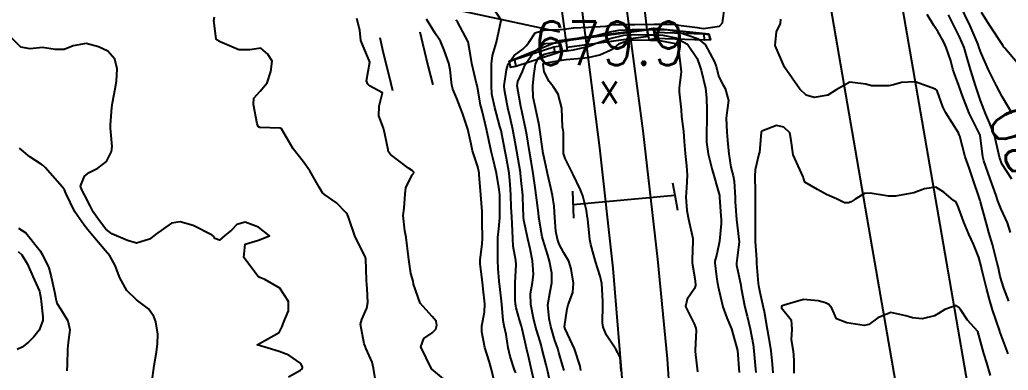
# Model space of a CAD drawing. Header units: metres. Extents: x 298520 to 308411, y 7433745 to 7450750.
# Drawn here: x 300845.5 to 300936.1, y 7447334.8 to 7447366.9 of the extents above; entities that cross this region are included whole.
import ezdxf
from ezdxf.enums import TextEntityAlignment as Align

# ---------------------------------------------------------------- set-up
doc = ezdxf.new("R2010")
doc.units = ezdxf.units.M
doc.header["$LTSCALE"] = 10
for name, pattern in [('CONTINUO', [0]), ('DASHED', [0.75, 0.5, -0.25]), ('TRACEJADO', [8.7, 8, -0.7])]:
    doc.linetypes.add(name, pattern=pattern)
for name, color, linetype in [('Cotas', 45, 'Continuous'), ('Curvas de Nivel 1m', 11, 'Continuous'), ('Curvas de Nivel 5m', 15, 'Continuous'), ('Linha Férrea', 251, 'TRACKS'), ('P.I.', 45, 'CONTINUO'), ('Pontos Cotados', 45, 'Continuous'), ('Pórtico', 62, 'Continuous'), ('TEXTO', 45, 'Continuous'), ('Vias Primárias', 230, 'Continuous'), ('Vias Secundárias', 230, 'DASHED')]:
    doc.layers.add(name, color=color, linetype=linetype)
doc.styles.add('Style-STANDARD', font='STANDARD.shx')
doc.linetypes.add('TRACKS', pattern='A,0.15,[130,ltypeshp.shx,S=0.25,R=0,X=0,Y=0],0.15', length=0.3)

# ---------------------------------------------------------------- blocks, each defined once
blk = doc.blocks.new('ELVTXT_41')
at = {"layer": 'Pontos Cotados', "linetype": 'Continuous', "style": 'Style-STANDARD'}
for s, height, p in [('679.9', 4, (0, 4)), ('x', 3, (0, 0))]:
    blk.add_text(s, height=height, dxfattribs=at).set_placement(p, align=Align.MIDDLE_CENTER)

msp = doc.modelspace()

# ---------------------------------------------------------------- linework, layer by layer
at = {"layer": 'Curvas de Nivel 1m', "flags": 128}
for points, elevation in [([(300894.135, 7447333.7), (300893.898, 7447334.841), (300893.774, 7447335.329), (300893.39, 7447336.849), (300893.307, 7447337.155), (300892.806, 7447338.855), (300892.607, 7447339.59), (300892.359, 7447340.86), (300892.349, 7447341.879), (300892.526, 7447342.859), (300892.612, 7447343.637), (300892.536, 7447344.859), (300892.317, 7447345.958), (300892.099, 7447346.863), (300891.748, 7447348.568), (300891.711, 7447348.867), (300891.648, 7447350.691), (300891.636, 7447350.868), (300891.493, 7447352.216), (300891.427, 7447352.871), (300891.417, 7447352.958), (300891.104, 7447354.874), (300891.013, 7447355.391), (300890.72, 7447356.878), (300890.466, 7447357.974), (300890.266, 7447358.883), (300889.951, 7447360.524), (300889.927, 7447360.887), (300890.141, 7447362.351), (300890.308, 7447362.883), (300890.839, 7447363.663), (300891.634, 7447364.257), (300891.96, 7447364.544), (300892.194, 7447364.864), (300892.778, 7447365.732), (300893.654, 7447366), (300894.829, 7447366.006), (300895.656, 7447366.101), (300896.284, 7447366.186), (300897.657, 7447366.253), (300899.244, 7447366.361), (300899.66, 7447366.45), (300899.935, 7447366.492), (300901.661, 7447366.515), (300901.891, 7447366.517), (300903.661, 7447366.52), (300905.499, 7447366.541), (300905.661, 7447366.51), (300905.904, 7447366.454), (300907.658, 7447366.232), (300908.202, 7447366.13), (300909.66, 7447366.341), (300909.942, 7447366.656), (300910.164, 7447368.175)], 676), ([(300936.327, 7447347.45), (300936.033, 7447348.341), (300935.86, 7447348.747), (300935.465, 7447349.586), (300935.163, 7447350.353), (300934.994, 7447350.839), (300934.444, 7447352.36), (300933.871, 7447354.013), (300933.792, 7447354.367), (300933.543, 7447356.37), (300932.531, 7447358.38), (300931.86, 7447360.116), (300931.779, 7447360.388), (300931.598, 7447360.919), (300931.19, 7447361.977), (300931.052, 7447362.398), (300930.842, 7447363.185), (300930.424, 7447364.408), (300930.181, 7447364.945), (300929.657, 7447365.87), (300929.304, 7447366.424), (300928.696, 7447367.406)], 678), ([(300936.433, 7447352.336), (300935.514, 7447353.733), (300935.309, 7447354.352), (300935.258, 7447354.62), (300934.851, 7447356.357), (300934.412, 7447357.503), (300934.043, 7447358.365), (300933.58, 7447359.533), (300933.293, 7447360.373), (300933.15, 7447360.821), (300932.657, 7447362.38), (300932.272, 7447363.745), (300932.066, 7447364.386), (300931.653, 7447365.362), (300931.307, 7447366.043), (300931.115, 7447366.398), (300930.64, 7447367.373)], 679), ([(300936.977, 7447362.975), (300935.788, 7447364.348), (300935.722, 7447364.428), (300935.645, 7447364.537), (300934.456, 7447366.362), (300933.675, 7447367.596)], 681), ([(300878.136, 7447333.891), (300877.962, 7447335.03), (300877.844, 7447335.587), (300877.301, 7447336.806), (300877.184, 7447337.041), (300877.097, 7447337.251), (300876.765, 7447339.046), (300876.905, 7447339.477), (300877.348, 7447340.509), (300877.426, 7447341.039), (300877.372, 7447342.332), (300877.308, 7447343.041), (300877.311, 7447343.113), (300877.248, 7447345.042), (300877.188, 7447345.26), (300876.287, 7447347.051), (300875.661, 7447348.847), (300875.581, 7447349.059), (300875.455, 7447349.257), (300874.564, 7447350.174), (300873.471, 7447350.931), (300873.29, 7447351.092), (300872.978, 7447351.597), (300872.119, 7447353.104), (300871.511, 7447353.956), (300870.605, 7447355.119), (300869.541, 7447356.954), (300869.417, 7447357.007), (300867.542, 7447357.064), (300867.4, 7447357.161), (300867.307, 7447357.401), (300866.958, 7447359.166), (300866.985, 7447359.76), (300867.585, 7447360.386), (300868.204, 7447361.151), (300868.565, 7447362.189), (300868.686, 7447363.144), (300868.276, 7447363.797), (300867.635, 7447364.332), (300866.624, 7447364.179), (300865.633, 7447364.189), (300863.919, 7447364.918), (300863.642, 7447365.073), (300863.578, 7447365.137), (300863.547, 7447365.201), (300863.328, 7447366.873), (300863.386, 7447367.204)], 671), ([(300884.364, 7447334.044), (300883.283, 7447334.97), (300882.305, 7447336.98), (300882.558, 7447337.734), (300883.322, 7447338.263), (300883.682, 7447338.611), (300883.768, 7447338.963), (300883.705, 7447339.333), (300883.341, 7447339.766), (300882.229, 7447340.981), (300881.638, 7447342.728), (300881.58, 7447342.988), (300881.39, 7447343.698), (300881.187, 7447344.992), (300881.172, 7447345.226), (300880.966, 7447346.995), (300880.818, 7447347.61), (300880.67, 7447348.998), (300880.775, 7447349.681), (300880.87, 7447350.996), (300880.929, 7447351.548), (300881.499, 7447352.721), (300881.626, 7447352.863), (300881.658, 7447352.988), (300881.504, 7447353.118), (300881.159, 7447353.34), (300879.519, 7447354.589), (300879.344, 7447354.836), (300879.293, 7447355.013), (300879.011, 7447356.491), (300878.866, 7447357.02), (300878.462, 7447358.124), (300878.475, 7447359.026), (300878.795, 7447360.232), (300877.591, 7447360.872), (300877.425, 7447361.042), (300877.305, 7447361.335), (300877.623, 7447363.04), (300876.813, 7447365.048), (300876.719, 7447365.983), (300876.437, 7447367.052)], 672), ([(300889.228, 7447332.936), (300888.766, 7447334.905), (300888.546, 7447335.652), (300888.171, 7447336.911), (300887.875, 7447338.365), (300887.889, 7447338.914), (300888.116, 7447340.141), (300888.145, 7447340.912), (300888.02, 7447342.267), (300887.937, 7447342.914), (300887.744, 7447344.572), (300887.747, 7447344.917), (300887.924, 7447346.408), (300887.943, 7447346.915), (300887.916, 7447348.445), (300887.926, 7447348.913), (300887.924, 7447349.38), (300887.806, 7447350.915), (300887.651, 7447352.768), (300887.629, 7447352.918), (300887.609, 7447353.024), (300887.508, 7447353.455), (300887.037, 7447354.925), (300886.901, 7447355.554), (300886.587, 7447356.93), (300886.115, 7447358.384), (300885.908, 7447358.937), (300885.581, 7447359.727), (300885.214, 7447360.57), (300885.13, 7447360.947), (300884.997, 7447362.339), (300884.871, 7447362.951), (300884.437, 7447364.152), (300884.087, 7447364.963), (300883.928, 7447365.249), (300883.65, 7447365.635), (300882.81, 7447366.979)], 673), ([(300890.994, 7447334.588), (300890.876, 7447334.876), (300890.495, 7447336.082), (300890.288, 7447336.885), (300890.112, 7447338.097), (300889.941, 7447338.891), (300889.847, 7447339.401), (300889.705, 7447340.895), (300889.491, 7447342.789), (300889.485, 7447342.898), (300889.484, 7447342.999), (300889.396, 7447344.167), (300889.342, 7447344.901), (300889.34, 7447344.964), (300889.336, 7447346.901), (300889.343, 7447346.982), (300889.436, 7447347.798), (300889.538, 7447348.802), (300889.544, 7447348.889), (300889.524, 7447350.838), (300889.522, 7447350.89), (300889.48, 7447351.384), (300889.238, 7447352.894), (300888.902, 7447354.284), (300888.745, 7447354.902), (300888.525, 7447355.897), (300888.312, 7447356.908), (300887.901, 7447358.582), (300887.813, 7447358.916), (300887.772, 7447359.114), (300887.586, 7447360.246), (300887.449, 7447360.921), (300887.404, 7447361.113), (300886.979, 7447362.926), (300886.858, 7447363.694), (300886.641, 7447364.93), (300885.661, 7447366.732), (300885.578, 7447366.857), (300885.532, 7447366.942)], 674), ([(300936.178, 7447341.155), (300935.698, 7447342.345), (300935.389, 7447343.419), (300935.185, 7447344.352), (300935.114, 7447344.645), (300934.658, 7447346.358), (300934.345, 7447347.456), (300934.1, 7447348.364), (300933.567, 7447350.274), (300933.54, 7447350.369), (300933.475, 7447350.567), (300932.865, 7447352.376), (300932.521, 7447353.367), (300932.18, 7447354.383), (300931.665, 7447356.266), (300931.627, 7447356.389), (300931.546, 7447356.572), (300930.386, 7447358.408), (300930.117, 7447358.95), (300929.617, 7447360.42), (300929.608, 7447360.435), (300929.593, 7447360.47), (300929.442, 7447360.574), (300927.601, 7447361.246), (300926.321, 7447361.18), (300925.598, 7447360.969), (300925.173, 7447360.899), (300923.597, 7447360.884), (300923.066, 7447361.028), (300921.6, 7447361.228), (300920.339, 7447360.529), (300919.588, 7447360.029), (300918.328, 7447359.81), (300917.588, 7447360.019), (300917.008, 7447360.566), (300915.613, 7447362.58), (300914.766, 7447364.593), (300914.896, 7447365.832), (300915.234, 7447366.586), (300915.272, 7447366.983)], 677), ([(300895.427, 7447334.819), (300895.288, 7447335.307), (300894.938, 7447336.464), (300894.833, 7447336.827), (300894.586, 7447337.559), (300894.206, 7447338.837), (300894.061, 7447339.56), (300893.944, 7447340.841), (300894.148, 7447342.062), (300894.305, 7447342.836), (300894.287, 7447343.732), (300894.097, 7447344.84), (300893.938, 7447345.372), (300893.472, 7447346.849), (300893.426, 7447347.053), (300893.116, 7447348.853), (300893.062, 7447349.249), (300892.852, 7447350.856), (300892.757, 7447351.584), (300892.575, 7447352.859), (300892.403, 7447353.972), (300892.257, 7447354.863), (300892, 7447356.403), (300891.91, 7447356.866), (300891.567, 7447358.455), (300891.476, 7447358.871), (300891.45, 7447358.995), (300891.133, 7447360.875), (300891.177, 7447361.294), (300891.606, 7447362.185), (300891.804, 7447362.675), (300891.878, 7447362.867), (300892.577, 7447363.912), (300893.641, 7447364.726), (300893.736, 7447364.754), (300894.66, 7447364.835), (300895.645, 7447364.996), (300897.106, 7447365.347), (300897.649, 7447365.409), (300898.363, 7447365.503), (300899.654, 7447365.838), (300900.428, 7447365.989), (300901.656, 7447366.045), (300902.36, 7447366.039), (300903.656, 7447366.041), (300904.964, 7447366.018), (300905.655, 7447365.884), (300906.856, 7447365.483), (300907.648, 7447365.208), (300908.347, 7447364.673), (300909.208, 7447363.075), (300909.341, 7447362.663), (300909.603, 7447361.716), (300909.953, 7447361.011), (300910.185, 7447360.651), (300910.484, 7447359.549), (300910.365, 7447358.648), (300910.284, 7447357.927), (300910.346, 7447356.648), (300910.429, 7447355.544), (300910.52, 7447354.645), (300910.711, 7447353.436), (300910.91, 7447352.639), (300911.002, 7447352.151), (300911.085, 7447350.636), (300911.103, 7447350.269), (300911.222, 7447348.633), (300911.426, 7447346.829), (300911.451, 7447346.63), (300911.453, 7447346.6), (300911.42, 7447346.342), (300911.21, 7447344.633), (300911.218, 7447344.45), (300911.393, 7447343.649), (300911.601, 7447342.628), (300911.653, 7447342.354), (300911.994, 7447340.624), (300912.192, 7447339.774), (300912.485, 7447338.618), (300912.746, 7447337.181), (300912.809, 7447336.615), (300912.964, 7447334.935), (300912.993, 7447334.613)], 677), ([(300896.967, 7447334.803), (300896.888, 7447335.203), (300896.364, 7447336.809), (300895.524, 7447338.624), (300895.463, 7447338.819), (300895.692, 7447340.474), (300895.79, 7447340.816), (300896.212, 7447341.97), (300896.283, 7447342.811), (300896.083, 7447344.126), (300895.854, 7447344.815), (300895.411, 7447345.591), (300894.967, 7447346.375), (300894.811, 7447346.829), (300894.679, 7447347.586), (300894.573, 7447348.833), (300894.505, 7447349.876), (300894.355, 7447350.837), (300894.193, 7447351.552), (300893.9, 7447352.844), (300893.826, 7447353.165), (300893.52, 7447354.579), (300893.474, 7447354.85), (300893.465, 7447354.909), (300893.202, 7447356.853), (300893.129, 7447357.275), (300892.798, 7447358.858), (300892.588, 7447359.855), (300892.543, 7447360.86), (300892.663, 7447361.799), (300892.787, 7447362.858), (300893.06, 7447363.417), (300893.627, 7447363.789), (300894.478, 7447363.989), (300895.632, 7447364.093), (300896.27, 7447364.177), (300897.638, 7447364.493), (300897.864, 7447364.572), (300898.371, 7447364.789), (300899.647, 7447365.225), (300900.892, 7447365.516), (300901.651, 7447365.574), (300902.83, 7447365.559), (300903.651, 7447365.559), (300904.459, 7447365.525), (300905.649, 7447365.276), (300906.725, 7447364.689), (300907.623, 7447363.374), (300907.867, 7447362.677), (300907.975, 7447362.31), (300908.372, 7447360.672), (300908.475, 7447359.78), (300908.493, 7447358.671), (300908.509, 7447357.72), (300908.483, 7447356.671), (300908.468, 7447355.736), (300908.61, 7447354.669), (300908.988, 7447353.178), (300909.133, 7447352.664), (300909.481, 7447351.487), (300909.652, 7447350.834), (300909.673, 7447350.657), (300909.782, 7447348.981), (300909.807, 7447348.655), (300909.822, 7447348.28), (300909.671, 7447346.656), (300909.411, 7447345.458), (300909.232, 7447344.835), (300909.222, 7447344.662), (300909.39, 7447343.4), (300909.491, 7447342.765), (300909.51, 7447342.658), (300909.553, 7447342.485), (300909.968, 7447340.651), (300910.335, 7447339.638), (300910.77, 7447338.638), (300911.303, 7447336.63), (300911.455, 7447334.628)], 678), ([(300900.661, 7447334.759), (300900.554, 7447336.02), (300900.161, 7447336.767), (300899.322, 7447338.033), (300899.007, 7447338.783), (300898.943, 7447339.178), (300898.969, 7447340.784), (300898.97, 7447341.173), (300898.868, 7447342.785), (300898.713, 7447343.463), (300898.288, 7447344.791), (300897.863, 7447346.351), (300897.779, 7447346.796), (300897.587, 7447348.662), (300897.573, 7447348.799), (300897.46, 7447349.458), (300897.135, 7447350.803), (300896.92, 7447351.364), (300896.211, 7447352.813), (300895.514, 7447354.218), (300895.382, 7447354.683), (300895.367, 7447354.822), (300895.352, 7447356.634), (300895.322, 7447356.823), (300895.271, 7447357.1), (300895.228, 7447358.825), (300894.874, 7447360.119), (300894.416, 7447360.838), (300894.043, 7447361.289), (300893.606, 7447362.18), (300893.513, 7447362.851), (300893.54, 7447362.925), (300893.615, 7447362.964), (300895.195, 7447363.251), (300895.62, 7447363.297), (300897.017, 7447363.411), (300897.623, 7447363.485), (300898.681, 7447363.73), (300899.633, 7447364.137), (300900.025, 7447364.378), (300900.503, 7447364.761), (300901.329, 7447365.07), (300901.646, 7447365.1), (300903.304, 7447365.075), (300903.646, 7447365.077), (300903.976, 7447365.054), (300905.644, 7447364.759), (300905.766, 7447364.699), (300905.887, 7447364.45), (300906.097, 7447362.695), (300906.148, 7447362.154), (300905.974, 7447360.696), (300905.959, 7447360.327), (300906.138, 7447358.694), (300906.189, 7447358.068), (300906.348, 7447356.692), (300906.438, 7447355.787), (300906.511, 7447354.69), (300906.646, 7447353.548), (300906.702, 7447352.688), (300906.623, 7447351.547), (300906.574, 7447350.689), (300906.679, 7447349.469), (300906.82, 7447348.686), (300907.209, 7447346.899), (300907.228, 7447346.682), (300907.146, 7447344.942), (300907.16, 7447344.682), (300907.389, 7447343.242), (300907.468, 7447342.679), (300907.466, 7447342.594), (300907.378, 7447342.321), (300906.71, 7447341.339), (300906.548, 7447340.688), (300907.337, 7447339.084), (300907.498, 7447338.678), (300907.52, 7447338.488), (300907.427, 7447336.679), (300907.434, 7447336.547), (300907.642, 7447334.676)], 679), ([(300936.118, 7447336.338), (300935.375, 7447338.306), (300935.358, 7447338.35), (300935.349, 7447338.366), (300935.333, 7447338.402), (300934.669, 7447340.357), (300934.395, 7447341.328), (300934.132, 7447342.362), (300933.703, 7447344.063), (300933.631, 7447344.368), (300933.411, 7447345.162), (300932.934, 7447346.375), (300932.516, 7447347.3), (300932.059, 7447348.384), (300931.469, 7447349.978), (300931.326, 7447350.247), (300931.111, 7447350.395), (300930.206, 7447351.135), (300929.485, 7447351.603), (300928.449, 7447351.465), (300927.479, 7447351.081), (300925.798, 7447350.787), (300925.476, 7447350.769), (300925.159, 7447350.79), (300923.479, 7447351.056), (300922.955, 7447351.019), (300922.102, 7447350.504), (300921.719, 7447350.259), (300921.469, 7447350.156), (300921.126, 7447350.172), (300920.369, 7447350.527), (300919.739, 7447350.8), (300919.477, 7447350.926), (300918.644, 7447351.385), (300917.488, 7447352.063), (300917.366, 7447352.436), (300917.334, 7447352.562), (300917.178, 7447352.883), (300916.409, 7447354.571), (300916.241, 7447355.868), (300916.099, 7447356.574), (300915.551, 7447357.09), (300914.893, 7447357.25), (300913.545, 7447356.727), (300913.485, 7447356.67), (300913.464, 7447356.611), (300913.314, 7447354.823), (300913.277, 7447354.612), (300912.931, 7447353.186), (300912.885, 7447352.616), (300912.924, 7447351.17), (300912.933, 7447350.615), (300912.943, 7447349.13), (300912.938, 7447348.615), (300912.916, 7447347.129), (300912.939, 7447346.615), (300913.037, 7447344.983), (300913.052, 7447344.614), (300913.199, 7447342.788), (300913.229, 7447342.611), (300913.367, 7447341.987), (300913.674, 7447340.607), (300913.754, 7447340.201), (300914.038, 7447338.603), (300914.189, 7447337.732), (300914.363, 7447336.599), (300914.495, 7447335.394), (300914.552, 7447334.597)], 676), ([(300857.661, 7447333.669), (300857.857, 7447335.271), (300858.068, 7447336.502), (300858.164, 7447337.267), (300858.194, 7447338.139), (300858.006, 7447339.27), (300857.82, 7447339.755), (300857.345, 7447340.454), (300856.254, 7447341.291), (300855.366, 7447342.14), (300854.73, 7447343.307), (300854.278, 7447344.427), (300853.811, 7447345.316), (300853.41, 7447345.779), (300852.079, 7447347.34), (300851.793, 7447347.701), (300851.441, 7447348.118), (300850.607, 7447349.358), (300849.779, 7447351.057), (300849.638, 7447351.368), (300849.477, 7447351.615), (300847.874, 7447353.394), (300847.694, 7447353.587), (300847.506, 7447353.713), (300846.477, 7447354.37), (300845.52, 7447355.165)], 669), ([(300845.437, 7447347.846), (300846.103, 7447347.413), (300847.408, 7447345.758), (300847.628, 7447345.397), (300848.204, 7447344.2), (300848.437, 7447343.384), (300848.727, 7447342.014), (300848.841, 7447341.378), (300848.949, 7447340.976), (300849.343, 7447340.36), (300849.948, 7447339.364), (300850.143, 7447338.543), (300849.991, 7447337.363), (300849.917, 7447336.751), (300849.881, 7447335.364), (300849.874, 7447334.767)], 669)]:
    msp.add_lwpolyline(points, dxfattribs=dict(at, elevation=elevation))
at = {"layer": 'Curvas de Nivel 5m', "flags": 128}
for points, elevation in [([(300892.808, 7447333.314), (300892.441, 7447334.858), (300892.19, 7447335.965), (300891.986, 7447336.863), (300891.58, 7447338.616), (300891.517, 7447338.868), (300891.339, 7447339.451), (300891.019, 7447340.544), (300890.963, 7447340.876), (300890.934, 7447341.302), (300890.933, 7447342.877), (300891.017, 7447344.493), (300890.992, 7447344.876), (300890.744, 7447346.208), (300890.711, 7447346.881), (300890.708, 7447347.603), (300890.619, 7447348.878), (300890.576, 7447349.764), (300890.551, 7447350.879), (300890.488, 7447351.88), (300890.375, 7447352.881), (300890.151, 7447354.249), (300890.033, 7447354.885), (300889.642, 7447356.789), (300889.619, 7447356.889), (300889.547, 7447357.157), (300889.071, 7447358.898), (300888.814, 7447360.13), (300888.758, 7447360.903), (300888.779, 7447362.077), (300888.769, 7447362.903), (300888.862, 7447363.663), (300889.215, 7447364.896), (300889.663, 7447366.89), (300888.367, 7447368.91)], 675), ([(300936.461, 7447358.337), (300935.585, 7447359.84), (300935.305, 7447360.353), (300935.003, 7447360.951), (300934.308, 7447362.363), (300933.636, 7447363.883), (300933.46, 7447364.372), (300933.35, 7447364.669), (300932.615, 7447366.38), (300931.682, 7447368.332)], 680), ([(300870.158, 7447334.237), (300871.28, 7447334.838), (300871.438, 7447334.952), (300871.448, 7447335.108), (300871.288, 7447335.466), (300870.208, 7447336.212), (300869.304, 7447336.559), (300867.313, 7447337.16), (300869.325, 7447338.298), (300869.603, 7447338.855), (300869.697, 7447339.126), (300870.186, 7447340.28), (300870.178, 7447341.122), (300869.371, 7447342.349), (300868.004, 7447343.151), (300867.549, 7447343.322), (300867.386, 7447343.434), (300866.092, 7447345.173), (300866.197, 7447346.39), (300867.419, 7447346.748), (300868.423, 7447347.145), (300867.434, 7447347.929), (300866.208, 7447348.406), (300865.438, 7447348.194), (300864.939, 7447347.677), (300864.351, 7447347.191), (300863.863, 7447346.751), (300863.42, 7447346.891), (300863.315, 7447347.095), (300863.19, 7447347.203), (300861.436, 7447348.079), (300860.24, 7447348.443), (300859.443, 7447348.298), (300857.974, 7447347.272), (300857.67, 7447347.036), (300857.426, 7447346.83), (300856.251, 7447346.461), (300855.424, 7447346.726), (300853.984, 7447347.314), (300853.437, 7447347.759), (300852.754, 7447348.638), (300852.272, 7447349.338), (300852.001, 7447349.884), (300851.469, 7447350.912), (300851.243, 7447351.352), (300851.122, 7447351.71), (300851.492, 7447352.605), (300851.908, 7447352.932), (300852.71, 7447353.332), (300853.509, 7447353.944), (300853.961, 7447354.873), (300854.009, 7447355.315), (300853.861, 7447356.995), (300853.852, 7447357.317), (300853.994, 7447358.888), (300854.057, 7447359.315), (300854.293, 7447360.605), (300854.427, 7447361.312), (300854.473, 7447362.449), (300854.254, 7447363.314), (300853.63, 7447364.066), (300852.772, 7447364.471), (300851.637, 7447364.777), (300850.435, 7447364.562), (300849.631, 7447364.204), (300848.787, 7447364.223), (300847.633, 7447364.403), (300846.509, 7447364.284), (300845.633, 7447364.423), (300844.632, 7447365.43)], 670), ([(300845.407, 7447345.711), (300845.741, 7447345.417), (300846.249, 7447344.557), (300846.739, 7447343.406), (300847.363, 7447342.072), (300847.491, 7447341.398), (300847.659, 7447339.718), (300847.663, 7447339.395), (300847.324, 7447338.52), (300846.829, 7447337.894), (300846.358, 7447337.41), (300845.771, 7447336.95), (300845.303, 7447336.731)], 670), ([(300934.497, 7447334.358), (300934.148, 7447335.508), (300933.877, 7447336.364), (300933.333, 7447338.37), (300932.389, 7447339.43), (300931.726, 7447340.394), (300931.57, 7447340.612), (300931.357, 7447340.758), (300930.318, 7447340.41), (300929.73, 7447340.035), (300929.347, 7447339.812), (300928.231, 7447339.544), (300927.345, 7447339.63), (300926.731, 7447339.833), (300925.349, 7447340.111), (300924.177, 7447339.65), (300923.338, 7447339.016), (300922.901, 7447338.931), (300921.339, 7447339.168), (300920.366, 7447339.547), (300919.945, 7447340.531), (300919.689, 7447340.868), (300919.358, 7447341.002), (300918.704, 7447341.202), (300917.361, 7447341.322), (300915.579, 7447340.81), (300915.354, 7447340.698), (300915.333, 7447340.61), (300915.336, 7447340.59), (300915.352, 7447340.536), (300916.226, 7447339.461), (300916.296, 7447338.576), (300916.241, 7447337.655), (300916.396, 7447336.574), (300916.486, 7447335.764), (300916.481, 7447334.572)], 675)]:
    msp.add_lwpolyline(points, dxfattribs=dict(at, elevation=elevation))
at = {"layer": 'Linha Férrea', "flags": 128}
for points in [[(298729.261, 7450749.95), (298734.809, 7450730.65), (298742.343, 7450703.451), (298750.119, 7450676.237), (298757.889, 7450649.199), (298765.189, 7450623.712), (298769.985, 7450606.424), (298776.494, 7450583.287), (298783.055, 7450560.248), (298788.164, 7450542.214), (298793.821, 7450521.584), (298798.125, 7450506.606), (298804.386, 7450484.418), (298809.295, 7450466.837), (298814.551, 7450448.858), (298819.559, 7450431.225), (298826.267, 7450408.649), (298831.926, 7450389.314), (298837.135, 7450370.779), (298842.092, 7450352.398), (298847.802, 7450331.823), (298852.149, 7450316.412), (298858.34, 7450294.769), (298862.969, 7450278.965), (298867.952, 7450260.088), (298870.924, 7450249.95), (298873.722, 7450238.982), (298878.355, 7450222.697), (298882.025, 7450210.358), (298885.603, 7450197.651), (298890.189, 7450181.049), (298894.637, 7450166.006), (298898.995, 7450149.812), (298904.361, 7450131.79), (298908.122, 7450117.709), (298911.93, 7450103.946), (298916.104, 7450089.039), (298920.554, 7450073.399), (298923.212, 7450064.319), (298926.468, 7450052.577), (298930.321, 7450038.956), (298934.723, 7450023.223), (298938.252, 7450011.622), (298941.509, 7449999.193), (298944.399, 7449989.651), (298947.701, 7449977.682), (298952.335, 7449961.49), (298956.967, 7449946.581), (298961.92, 7449929.017), (298965.909, 7449915.258), (298970.082, 7449900.905), (298973.936, 7449887.787), (298977.788, 7449874.853), (298981.549, 7449862.469), (298986.366, 7449847.197), (298989.852, 7449836.37), (298994.575, 7449822.337), (298999.437, 7449807.292), (299004.068, 7449794.269), (299008.7, 7449781.657), (299013.057, 7449770.328), (299018.285, 7449757.718), (299022.322, 7449748.037), (299026.817, 7449737.63), (299031.861, 7449726.852), (299036.814, 7449716.896), (299043.096, 7449705.205), (299047.821, 7449696.534), (299054.335, 7449685.572), (299060.664, 7449675.852), (299069.469, 7449663.104), (299077.541, 7449652.872), (299085.429, 7449643.336), (299089.832, 7449637.784), (299098.728, 7449628.561), (299107.993, 7449618.793), (299117.442, 7449610.031), (299127.077, 7449601.223), (299138.453, 7449591.782), (299150.409, 7449582.651), (299162.779, 7449573.982), (299174.004, 7449567.002), (299185.962, 7449560.295), (299199.698, 7449553.222), (299213.253, 7449547.024), (299227.033, 7449541.5), (299241.999, 7449536.525), (299258.424, 7449531.831), (299277.224, 7449527.814), (299295.935, 7449525.032), (299311.589, 7449523.57), (299326.876, 7449522.883), (299340.975, 7449522.747), (299353.572, 7449523.111), (299369.274, 7449524.069), (299382.826, 7449525.211), (299396.609, 7449526.717), (299414.178, 7449529.501), (299430.969, 7449532.603), (299440.142, 7449534.839), (299451.094, 7449537.487), (299469.666, 7449542.917), (299486.963, 7449547.755), (299510.376, 7449554.83), (299531.414, 7449561.037), (299544.903, 7449564.894), (299559.186, 7449569.068), (299590.197, 7449576.665), (299616.417, 7449582.259), (299645.03, 7449585.805), (299675.251, 7449587.635), (299705.522, 7449586.259), (299732.882, 7449582.825), (299762.581, 7449576.088), (299791.888, 7449566.944), (299816.217, 7449556.896), (299840.774, 7449544.781), (299859.676, 7449534.387), (299878.529, 7449521.308), (299897.376, 7449507.135), (299919.538, 7449486.991), (299927.658, 7449478.626), (299947.133, 7449456.962), (299961.499, 7449437.961), (299971.137, 7449424.784), (299981.869, 7449408.322), (299997.595, 7449383.682), (300016.228, 7449354.96), (300035.864, 7449324.687), (300055.136, 7449295.587), (300073.232, 7449268.397), (300085.868, 7449249.95), (300089.501, 7449244.778), (300101.211, 7449227.647), (300111.197, 7449214.14), (300124.752, 7449194.736), (300135.909, 7449179.759), (300148.296, 7449162.129), (300160.805, 7449144.566), (300173.129, 7449128.481), (300185.523, 7449112.088), (300198.402, 7449095.758), (300207.462, 7449083.98), (300220.094, 7449068.515), (300233.468, 7449051.744), (300246.778, 7449035.349), (300263.478, 7449015.076), (300277.526, 7448998.444), (300292.814, 7448981.501), (300306.688, 7448964.856), (300324.623, 7448944.393), (300340.398, 7448926.517), (300357.9, 7448907.843), (300372.755, 7448891.817), (300392.041, 7448871.054), (300410.717, 7448852.066), (300427.475, 7448834.137), (300439.245, 7448822.858), (300454.898, 7448806.525), (300473.448, 7448788.164), (300493.111, 7448768.808), (300511.705, 7448749.95), (300518.198, 7448743.612), (300525.672, 7448735.984), (300530.889, 7448730.361), (300538.141, 7448723.284), (300543.771, 7448717.624), (300548.924, 7448711.903), (300554.778, 7448706.093), (300562.444, 7448698.573), (300570.483, 7448690.198), (300580.06, 7448680.508), (300590.013, 7448670.628), (300599.102, 7448661.391), (300608.565, 7448651.702), (300616.68, 7448643.32), (300625.581, 7448633.859), (300633.62, 7448625.859), (300641.21, 7448617.858), (300649.582, 7448609.897), (300659.386, 7448599.72), (300667.387, 7448591.231), (300676.098, 7448582.784), (300683.871, 7448574.669), (300691.725, 7448567.153), (300703.33, 7448554.876), (300711.744, 7448546.351), (300718.093, 7448539.767), (300726.506, 7448530.983), (300733.153, 7448523.695), (300741.152, 7448514.418), (300747.426, 7448507.242), (300750.054, 7448504.018), (300758.169, 7448493.99), (300764.854, 7448485.238), (300772.251, 7448475.55), (300781.114, 7448462.855), (300788.178, 7448452.147), (300795.99, 7448439.115), (300802.712, 7448427.661), (300809.137, 7448414.665), (300814.959, 7448402.42), (300819.763, 7448391.601), (300824.722, 7448378.533), (300829.079, 7448366.59), (300833.249, 7448353.858), (300836.592, 7448342.438), (300839.822, 7448330.572), (300842.678, 7448317.912), (300845.758, 7448304.202), (300848.387, 7448291.169), (300849.927, 7448279.903), (300851.843, 7448266.756), (300852.632, 7448254.174), (300852.974, 7448249.95), (300853.718, 7448237.64), (300853.896, 7448226.066), (300854.164, 7448215.145), (300853.836, 7448203.832), (300853.598, 7448192.905), (300852.795, 7448182.25), (300851.991, 7448170.79), (300850.801, 7448159.302), (300849.223, 7448146.768), (300848.151, 7448135.486), (300846.96, 7448124.114), (300845.442, 7448113.546), (300844.222, 7448102.204), (300842.288, 7448090.385), (300840.978, 7448078.33), (300839.608, 7448068.386), (300838.209, 7448056.39), (300836.541, 7448045.166), (300835.023, 7448032.665), (300833.535, 7448020.341), (300832.284, 7448009.205), (300831.094, 7447998.637), (300829.874, 7447985.926), (300828.432, 7447973.713), (300826.546, 7447955.639), (300825.162, 7447943.391), (300824.986, 7447942.247), (300823.836, 7447930.96), (300822.657, 7447919.829), (300821.593, 7447909.075), (300820.243, 7447895.408), (300819.533, 7447885.934), (300818.679, 7447872.07), (300818.298, 7447858.799), (300817.927, 7447851.916), (300817.786, 7447841.862), (300817.933, 7447833.489), (300818.516, 7447815.843), (300820.361, 7447795.876), (300822.449, 7447776.733), (300825.922, 7447758.996), (300827.722, 7447750.217), (300828.687, 7447743.229), (300830.467, 7447731.539), (300833.751, 7447711.152), (300838.977, 7447681.969), (300842.161, 7447664.851), (300846.249, 7447643.566), (300856.898, 7447587.933), (300861.3, 7447564.706), (300863.731, 7447552.015), (300867.081, 7447534.8), (300870.251, 7447518.153), (300879.139, 7447471.406), (300882.717, 7447452.426), (300886.196, 7447433.436), (300890.621, 7447408.952), (300893.065, 7447393.996), (300894.895, 7447382.534), (300896.018, 7447374.923), (300897.056, 7447367.88), (300898.671, 7447355.202), (300899.884, 7447344.173), (300901.155, 7447328.57), (300902.425, 7447306.17), (300902.632, 7447290.927), (300902.643, 7447274.906), (300901.209, 7447249.806), (300899.894, 7447235.454), (300897.424, 7447214.973), (300896.24, 7447207.108, -0.017609), (300893.245, 7447191.067), (300890.79, 7447180.008), (300886.347, 7447162.337), (300883.122, 7447151.267), (300877.521, 7447133.871), (300873.858, 7447123.752), (300865.532, 7447103.056), (300859.822, 7447090.388), (300850.503, 7447071.406), (300846.315, 7447063.106), (300836.805, 7447045.834), (300827.664, 7447031.197), (300815.395, 7447013.014), (300803.069, 7446996.228), (300792.968, 7446983.245), (300781.446, 7446969.292), (300759.63, 7446945.435), (300748.36, 7446933.669), (300737.301, 7446922.447), (300720.178, 7446905.644), (300707.821, 7446893.561), (300697.057, 7446883.028), (300686.376, 7446872.224), (300676.506, 7446862.329), (300660.145, 7446845.845), (300651.989, 7446837.638), (300637.917, 7446823.835), (300624.102, 7446810.419), (300614.955, 7446801.573), (300610.107, 7446796.538), (300599.124, 7446785.64, 0.017844), (300588.776, 7446774.611), (300582.973, 7446768.596), (300572.807, 7446757.15), (300570.635, 7446754.423, -0.018804), (300566.868, 7446749.902, -0.021463), (300565.197, 7446747.771, 0.014089), (300560.744, 7446742.236), (300556.818, 7446737.065), (300549.018, 7446726.402), (300544.903, 7446720.152), (300542.989, 7446717.435), (300540.702, 7446714.014), (300534.516, 7446704.131), (300528.813, 7446694.775), (300525.37, 7446688.688), (300519.775, 7446678.443, 0.017217), (300513.559, 7446666.068), (300510.115, 7446659.471), (300505.35, 7446648.44), (300501.39, 7446638.953, 0.017957), (300498.447, 7446631.125), (300492.383, 7446614.647), (300488.086, 7446600.958), (300484.889, 7446590.082), (300482.448, 7446580.533), (300479.028, 7446566.174), (300474.999, 7446546.195), (300472.245, 7446530.076), (300469.723, 7446510.133), (300467.649, 7446494.09), (300465.343, 7446472.628), (300462.509, 7446448.283), (300460.589, 7446427.75), (300458.173, 7446403.459), (300455.716, 7446377.743), (300453.679, 7446357.578), (300451.179, 7446331.957), (300448.408, 7446302.907), (300446.096, 7446278.461), (300443.948, 7446255.986), (300443.327, 7446249.95), (300441.921, 7446236.026), (300439.714, 7446214.959), (300437.145, 7446189.663), (300434.772, 7446164.489), (300432.986, 7446145.942), (300427.675, 7446092.019), (300425.457, 7446069.071), (300422.052, 7446034.05), (300420.454, 7446017.74), (300416.946, 7445981.751), (300414.159, 7445952.95), (300410.686, 7445916.311), (300408.437, 7445891.812), (300405.718, 7445868.171), (300403.766, 7445842.739), (300401.654, 7445818.651), (300400.337, 7445806.143), (300399.876, 7445801.282), (300399.266, 7445794.558)], [(298905.363, 7450145.031), (298910.207, 7450124.873), (298915.002, 7450108.012), (298921.739, 7450085.266), (298926.98, 7450064.83), (298931.003, 7450051.742), (298934.224, 7450039.953), (298937.65, 7450027.983), (298940.458, 7450017.786), (298943.206, 7450008.624), (298945.866, 7449998.811), (298948.85, 7449988.084), (298952.218, 7449977.183), (298954.849, 7449967.637), (298957.892, 7449956.733), (298961.763, 7449943.848), (298964.896, 7449932.558), (298968.973, 7449920.293), (298972.372, 7449908.382), (298975.8, 7449896.208), (298979.287, 7449884.682), (298982.035, 7449875.079), (298985.463, 7449863.464), (298988.891, 7449853.475), (298994.252, 7449836.792), (298999.642, 7449820.007), (299004.122, 7449806.223), (299009.577, 7449791.55), (299017.072, 7449771.922), (299023.852, 7449755.78), (299031.351, 7449735.099), (299042.615, 7449714.768), (299049.157, 7449702.257), (299057.947, 7449687.795), (299067.128, 7449674.025), (299074.388, 7449663.764), (299083.266, 7449652.271), (299093.226, 7449640.21), (299104.865, 7449628.3), (299116.059, 7449616.929), (299127.188, 7449606.965), (299134.846, 7449600.398), (299146.061, 7449590.999), (299159.8, 7449581.134), (299172.881, 7449572.672), (299188.754, 7449563.553), (299203.487, 7449555.781), (299219.692, 7449548.782), (299229.285, 7449544.979), (299249.695, 7449538.196), (299264.418, 7449534.22), (299286.841, 7449530.183), (299305.276, 7449527.832), (299319.472, 7449527.113), (299340.209, 7449526.73), (299362.575, 7449527.496), (299380.335, 7449528.889), (299402.027, 7449531.43), (299418.393, 7449534.55), (299439.271, 7449538.773), (299455.546, 7449542.61), (299468.219, 7449546.447), (299486.071, 7449551.679), (299502.678, 7449556.429), (299521.873, 7449562.476), (299544.903, 7449569.511), (299558.765, 7449572.874), (299572.65, 7449576.475), (299589.389, 7449580.647), (299603.615, 7449583.903), (299623.713, 7449587.445), (299640.449, 7449589.67), (299657.813, 7449590.983), (299675.925, 7449591.554), (299694.255, 7449591.042), (299708.541, 7449590.126), (299722.182, 7449588.244), (299738.919, 7449585.56), (299759.653, 7449580.821), (299775.25, 7449576.474), (299786.436, 7449572.94), (299797.015, 7449569.282), (299807.003, 7449565.52), (299816.424, 7449561.561), (299823.596, 7449557.979), (299834.148, 7449553.022), (299842.943, 7449548.641), (299850.946, 7449544.045), (299857.58, 7449540.07), (299867.592, 7449534.039), (299879.685, 7449526.144), (299888.765, 7449519.647), (299901.686, 7449509.708), (299911.305, 7449500.703), (299920.635, 7449492.515), (299928.708, 7449484.626), (299935.814, 7449476.733), (299943.925, 7449467.258), (299951.104, 7449459.003), (299957.671, 7449450.784), (299963.484, 7449442.67), (299970.77, 7449432.303), (299976.475, 7449423.904), (299982.432, 7449414.862), (299988.891, 7449404.85), (299995.852, 7449394.443), (300002.312, 7449383.928), (300010.887, 7449370.223), (300018.781, 7449358.239), (300026.569, 7449345.892), (300033.388, 7449335.88), (300041.176, 7449324.037), (300049.358, 7449311.838), (300057.288, 7449299.745), (300065.47, 7449287.364), (300073.508, 7449275.701), (300081.011, 7449264.541), (300090.196, 7449251.298), (300091.164, 7449249.95), (300100.525, 7449236.167), (300109.403, 7449223.951), (300117.162, 7449213.187), (300127.336, 7449198.457), (300139.6, 7449181.446), (300149.952, 7449166.72), (300159.813, 7449153.466), (300168.75, 7449141.382), (300179.779, 7449126.346), (300190.932, 7449112.414), (300203.876, 7449095.222), (300217.308, 7449078.587), (300230.374, 7449062.005), (300242.887, 7449046.162), (300256.877, 7449029.774), (300272.777, 7449010.921), (300288.309, 7448992.868), (300306.303, 7448971.97), (300322.512, 7448953.54), (300337.055, 7448937.024), (300349.196, 7448923.521), (300363.433, 7448907.803), (300372.178, 7448898.27), (300387.649, 7448881.624), (300402.322, 7448866.086), (300417.298, 7448851.105), (300428.763, 7448838.962), (300440.716, 7448827.379), (300454.398, 7448813.148), (300467.461, 7448800.639), (300481.638, 7448785.533), (300502.227, 7448765.254), (300514.06, 7448753.852), (300517.826, 7448749.95), (300528.275, 7448738.976), (300540.783, 7448726.333), (300551.364, 7448715.261), (300568.358, 7448698.083), (300580.431, 7448686.447), (300591.073, 7448675.242), (300605.822, 7448659.996), (300619.827, 7448645.871), (300631.531, 7448633.85), (300641.93, 7448623.388), (300651.196, 7448614.132), (300663.21, 7448601.736), (300675.654, 7448588.967), (300686.366, 7448579.136), (300697.132, 7448567.001), (300714.307, 7448549.82), (300728.065, 7448535.254), (300742.189, 7448519.954), (300754.02, 7448506), (300763.608, 7448493.67), (300772.134, 7448482.969), (300781.594, 7448469.905), (300789.873, 7448457.453), (300798.087, 7448444.138), (300806.367, 7448430.378), (300809.353, 7448423.731), (300815.826, 7448410.715), (300822.176, 7448396.83), (300827.777, 7448382.459), (300832.26, 7448369.325), (300838.297, 7448352.647), (300842.655, 7448335.903), (300846.951, 7448318.72), (300850.061, 7448305.153), (300853.485, 7448286.05), (300855.912, 7448269.922), (300857.341, 7448249.95), (300858.33, 7448231.606), (300857.942, 7448206.205), (300856.925, 7448178.368), (300854.333, 7448156.855), (300851.333, 7448129.708), (300849.095, 7448108.502), (300845.739, 7448085.317), (300843.044, 7448064.17), (300840.396, 7448043.097), (300838.567, 7448030.951), (300837.041, 7448016.016), (300835.11, 7447994.958), (300832.975, 7447975.28), (300830.738, 7447953.623), (300829.108, 7447937.188), (300828.366, 7447933.435), (300827.045, 7447924.743), (300825.629, 7447910.191), (300824.268, 7447895.589), (300822.966, 7447881.617), (300821.953, 7447863.074), (300821.73, 7447846.352), (300821.738, 7447838.346), (300822.298, 7447822.796), (300823.264, 7447806.625), (300824.128, 7447792.391), (300826.211, 7447777.691), (300829.715, 7447760.435), (300831.501, 7447751.07), (300833.495, 7447738.255), (300836.415, 7447720.056), (300862.711, 7447579.549), (300879.787, 7447489.912), (300882.904, 7447473.371), (300886.736, 7447453.399), (300891.84, 7447425.61), (300894.824, 7447408.419), (300897.501, 7447392.308), (300900.259, 7447374.699), (300902.627, 7447356.768), (300903.989, 7447344.999), (300904.86, 7447335.88), (300905.847, 7447322.28), (300906.291, 7447313.022), (300906.573, 7447308.418), (300906.759, 7447298.893), (300906.88, 7447292.725, -0.006984), (300906.844, 7447284.829), (300906.695, 7447276.838), (300906.36, 7447267.883), (300905.744, 7447256.667), (300905.23, 7447249.95), (300904.292, 7447239.525), (300903.012, 7447227.25), (300901.034, 7447212.309), (300899.543, 7447202.921, -0.011988), (300897.909, 7447194.02), (300894.997, 7447180.769), (300891.356, 7447165.387), (300887.457, 7447151.115), (300883.301, 7447137.652), (300876.75, 7447119.219), (300874.099, 7447111.988), (300871.749, 7447106.138, -0.018309), (300868.914, 7447099.764, 0.011681), (300865.826, 7447093.061), (300860.469, 7447081.825), (300851.72, 7447064.422), (300846.208, 7447053.937), (300843.033, 7447048.479), (300836.89, 7447038.137), (300827.206, 7447022.921), (300821.11, 7447014.014), (300814.857, 7447005.089), (300809.628, 7446998.099), (300801.236, 7446986.884), (300791.122, 7446974.407), (300781.425, 7446962.969), (300774.943, 7446955.767), (300762.88, 7446942.762), (300751.299, 7446930.933), (300734.873, 7446914.565), (300727.949, 7446907.628), (300717.868, 7446897.443), (300705.6, 7446885.783), (300698.716, 7446879.048), (300668.127, 7446848.06), (300640.994, 7446821.407), (300627.442, 7446808.23), (300610.345, 7446790.697), (300597.443, 7446778.155), (300592.334, 7446772.486), (300571.229, 7446748.595), (300567.705, 7446744.65), (300564.743, 7446740.8), (300562.62, 7446737.769), (300551.356, 7446722.391), (300544.903, 7446712.981), (300541.869, 7446707.917), (300539.497, 7446704.103, 0.003437), (300530.37, 7446689.205, 0.010632), (300522.744, 7446675.931, 0.016565), (300518.05, 7446666.625, -0.011698), (300511.771, 7446653.868, 0.029635), (300510.132, 7446650.211), (300505.481, 7446638.898), (300500.314, 7446625.471), (300492.316, 7446601.197), (300488.229, 7446587.047), (300485.297, 7446575.185), (300482.347, 7446562.473), (300481.087, 7446556.089, 0.004599), (300479.148, 7446545.763), (300476.443, 7446530.265), (300474.645, 7446518.085), (300472.755, 7446502.987), (300471.297, 7446490.618), (300469.17, 7446472.092), (300467.901, 7446459.793), (300466.767, 7446449.806), (300465.445, 7446435.701), (300463.191, 7446412.592), (300462.659, 7446405.266), (300461.606, 7446397.228), (300459.608, 7446375.419), (300458.167, 7446361.3), (300456.938, 7446349.283), (300454.601, 7446324.341), (300452.383, 7446301.27), (300450.408, 7446280.731), (300448.612, 7446261.944), (300447.444, 7446249.79), (300445.943, 7446235.321), (300443.682, 7446213.965), (300443.009, 7446207.561), (300441.275, 7446189.511), (300439.198, 7446168.049), (300436.473, 7446140.607), (300434.029, 7446115.856), (300431.015, 7446085.098), (300427.797, 7446052.837), (300425.199, 7446025.415), (300423.636, 7446009.727), (300422.457, 7445994.573), (300421.615, 7445989.53), (300419.286, 7445963.664), (300415.807, 7445928.192), (300414.69, 7445917.527), (300413.782, 7445904.921), (300412.247, 7445888.391), (300411.949, 7445886.157), (300411.266, 7445881.618), (300410.692, 7445876.189), (300409.038, 7445857.286), (300407.606, 7445838.578), (300405.212, 7445812.517), (300404.532, 7445804.524), (300403.437, 7445794.141)]]:
    msp.add_lwpolyline(points, format="xyb", dxfattribs=at)
at = {"layer": 'P.I.', "color": 2, "linetype": 'TRACEJADO', "flags": 128}
for points in [[(300902.655, 7447368.96), (300903.003, 7447366.027)], [(300895.618, 7447365.038), (300895.223, 7447367.947)]]:
    msp.add_lwpolyline(points, dxfattribs=at)
at = {"layer": 'P.I.', "color": 4, "linetype": 'CONTINUO'}
for points in [[(300903.671, 7447366.143, 675.402), (300894.981, 7447364.992, 675.375)], [(300895.618, 7447365.038, 679.128), (300903.003, 7447366.027, 679.306)], [(300903.047, 7447366.041, 680.063), (300903.003, 7447366.027, 679.306), (300903.094, 7447365.404, 679.325), (300903.142, 7447365.402, 679.98)], [(300903.584, 7447366.121, 680.039), (300903.047, 7447366.041, 680.063), (300903.182, 7447365.131, 680.06), (300903.747, 7447365.215, 680.06)], [(300903.671, 7447366.143, 675.402), (300903.584, 7447366.121, 680.039), (300903.747, 7447365.215, 680.06), (300903.806, 7447365.232, 679.704)], [(300908.694, 7447365.616, 675.823), (300903.671, 7447366.143, 675.402), (300903.744, 7447365.803, 679.702)], [(300908.211, 7447365.65, 677.929), (300908.685, 7447365.596, 677.879), (300908.774, 7447365.087, 677.86), (300908.25, 7447365.08, 677.929)], [(300908.685, 7447365.596, 677.879), (300908.694, 7447365.616, 675.823), (300908.846, 7447365.103, 676.223), (300908.774, 7447365.087, 677.86)], [(300890.376, 7447363.131, 675.192), (300894.981, 7447364.992, 675.375), (300895.074, 7447364.527, 679.463)], [(300894.981, 7447364.992, 675.375), (300895.03, 7447364.98, 680.03), (300895.164, 7447364.047, 680.025), (300895.133, 7447364.033, 679.501)], [(300895.679, 7447364.391, 679.811), (300895.702, 7447364.406, 679.156), (300895.618, 7447365.038, 679.128), (300895.583, 7447365.06, 680.014)], [(300903.142, 7447365.402, 679.98), (300895.679, 7447364.391, 679.811)], [(300903.094, 7447365.404, 679.325), (300895.702, 7447364.406, 679.156)], [(300894.477, 7447364.413, 679.441), (300890.877, 7447363.253, 677.645), (300891.001, 7447362.7, 677.645), (300894.587, 7447363.856, 679.49)], [(300890.392, 7447363.071, 677.56), (300890.376, 7447363.131, 675.192), (300890.486, 7447362.594, 675.47), (300890.513, 7447362.58, 677.541)], [(300890.877, 7447363.253, 677.645), (300890.392, 7447363.071, 677.56), (300890.513, 7447362.58, 677.541), (300891.001, 7447362.7, 677.645)]]:
    msp.add_polyline3d(points, dxfattribs=at)
for points in [[(300903.744, 7447365.803, 679.702), (300908.211, 7447365.65, 677.929), (300908.25, 7447365.08, 677.929), (300903.806, 7447365.232, 679.704)], [(300895.03, 7447364.98, 680.03), (300895.583, 7447365.06, 680.014), (300895.717, 7447364.127, 680.025), (300895.164, 7447364.047, 680.025)], [(300895.074, 7447364.527, 679.463), (300894.477, 7447364.413, 679.441), (300894.587, 7447363.856, 679.49), (300895.133, 7447364.033, 679.501)]]:
    msp.add_polyline3d(points, close=True, dxfattribs=at)
at = {"layer": 'Pórtico'}
for points in [[(300905.368, 7447352.009), (300905.568, 7447350.885), (300905.814, 7447349.509)], [(300896.201, 7447351.246), (300896.281, 7447348.756)], [(300896.241, 7447350.001), (300905.568, 7447350.885)]]:
    msp.add_lwpolyline(points, dxfattribs=at)
at = {"layer": 'TEXTO', "linetype": 'CONTINUO'}
msp.add_polyline3d([(300752.96, 7447396.332, 0), (300895.016, 7447365.823, 0)], dxfattribs=at)
at = {"layer": 'Vias Primárias'}
for points in [[(300942.689, 7447301.604, -0.297396), (300937.291, 7447306.125, -0.03503), (300936.205, 7447310.865), (300935.505, 7447315.33, 0.005573), (300934.804, 7447319.668), (300930.023, 7447347.27), (300922.58, 7447390.36), (300910.051, 7447457.171), (300905.944, 7447478.887), (300903.13, 7447494.356), (300900.528, 7447508.301, -0.002149), (300897.877, 7447521.735, 0.022052), (300894.644, 7447535.258, 0.025568), (300890.757, 7447546.612, -0.002887), (300886.372, 7447557.747, -0.02521), (300883.98, 7447564.989, -0.033583), (300880.763, 7447580.742), (300877.53, 7447604.66), (300876.915, 7447610.035), (300874.438, 7447628.823), (300872.206, 7447650.254, -0.008856)], [(300867.089, 7447644.455, -0.019026), (300868.394, 7447631.055, 0.015045), (300869.92, 7447613.984), (300871.08, 7447603.855), (300874.321, 7447579.871, 0.033583), (300877.713, 7447563.264, 0.02521), (300880.31, 7447555.4, 0.002887), (300884.723, 7447544.196, -0.025568), (300888.395, 7447533.47, -0.022052), (300891.494, 7447520.504, 0.002141), (300894.147, 7447507.062), (300896.738, 7447493.178), (300899.553, 7447477.702), (300903.663, 7447455.969), (300916.183, 7447389.208), (300923.617, 7447346.164), (300928.399, 7447318.558, -0.016692), (300930.151, 7447305.955, -0.048012), (300930.376, 7447280.447, 0.028737), (300930.08, 7447270.481, -0.054945), (300929.598, 7447264.612), (300926.948, 7447249.564), (300926.015, 7447244.544), (300919.405, 7447211.641)]]:
    msp.add_lwpolyline(points, format="xyb", dxfattribs=at)
at = {"layer": 'Vias Secundárias'}
for points in [[(300776.612, 7447532.272), (300785.238, 7447518.919, 0.131457), (300789.303, 7447515.237, 0.129168), (300790.811, 7447514.904, 0.018891), (300806.505, 7447516.117, -0.010963), (300815.816, 7447516.986, -0.172707), (300827.411, 7447513.764, -0.127583), (300831.353, 7447509.123, 0.085169), (300833.738, 7447505.783, 0.066436), (300834.748, 7447504.83, -0.059916), (300836.649, 7447503.081), (300849.606, 7447482.237, -0.035602), (300855.129, 7447471.755, 0.006868), (300862.4, 7447455.798, -0.072685), (300866.104, 7447443.66, 0.033106), (300870.158, 7447425.29, -0.035605), (300876.621, 7447395.298, 0.027299), (300883.522, 7447360.475, 0.776562)], [(300773.524, 7447530.234), (300782.13, 7447516.911, 0.131457), (300787.613, 7447511.946, 0.129168), (300790.957, 7447511.207, 0.016741), (300805.117, 7447512.24), (300809.711, 7447512.178, -0.013187), (300815.558, 7447511.944, -0.183622), (300822.515, 7447508.758, 0.010207), (300832.709, 7447498.828, -0.002077), (300838.091, 7447493.754), (300846.464, 7447480.284, -0.035602), (300851.742, 7447470.267, 0.006868), (300859.055, 7447454.218, -0.072685), (300862.446, 7447443.103, 0.033106), (300866.606, 7447424.255, -0.035605), (300872.958, 7447394.777, 0.027299), (300879.937, 7447359.558)]]:
    msp.add_lwpolyline(points, format="xyb", dxfattribs=at)

# ---------------------------------------------------------------- block references
at = {"layer": 'Pontos Cotados', "linetype": 'Continuous'}
msp.add_blockref('ELVTXT_41', (300899.593, 7447360.78, 679.89), dxfattribs=at)

# ---------------------------------------------------------------- texts
at = {"layer": 'Cotas', "style": 'Style-STANDARD'}
msp.add_text('680', height=4, rotation=114.23232, dxfattribs=at).set_placement((300937.857, 7447354.538, 680), align=Align.MIDDLE_CENTER)

doc.saveas('drawing.dxf')
